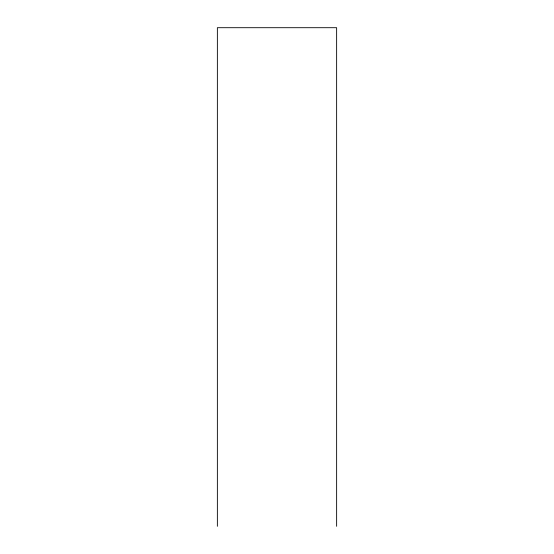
<?xml version="1.0" encoding="UTF-8"?>
<svg xmlns="http://www.w3.org/2000/svg" width="554" height="554" viewBox="0 0 554 554"><rect width="100%" height="100%" fill="white"/><g stroke="black" fill="none" stroke-linecap="round" stroke-linejoin="round"><path stroke-width="0.83" d="M336.631 526.3L336.631 27.7L217.369 27.7L217.369 526.3"/></g></svg>
